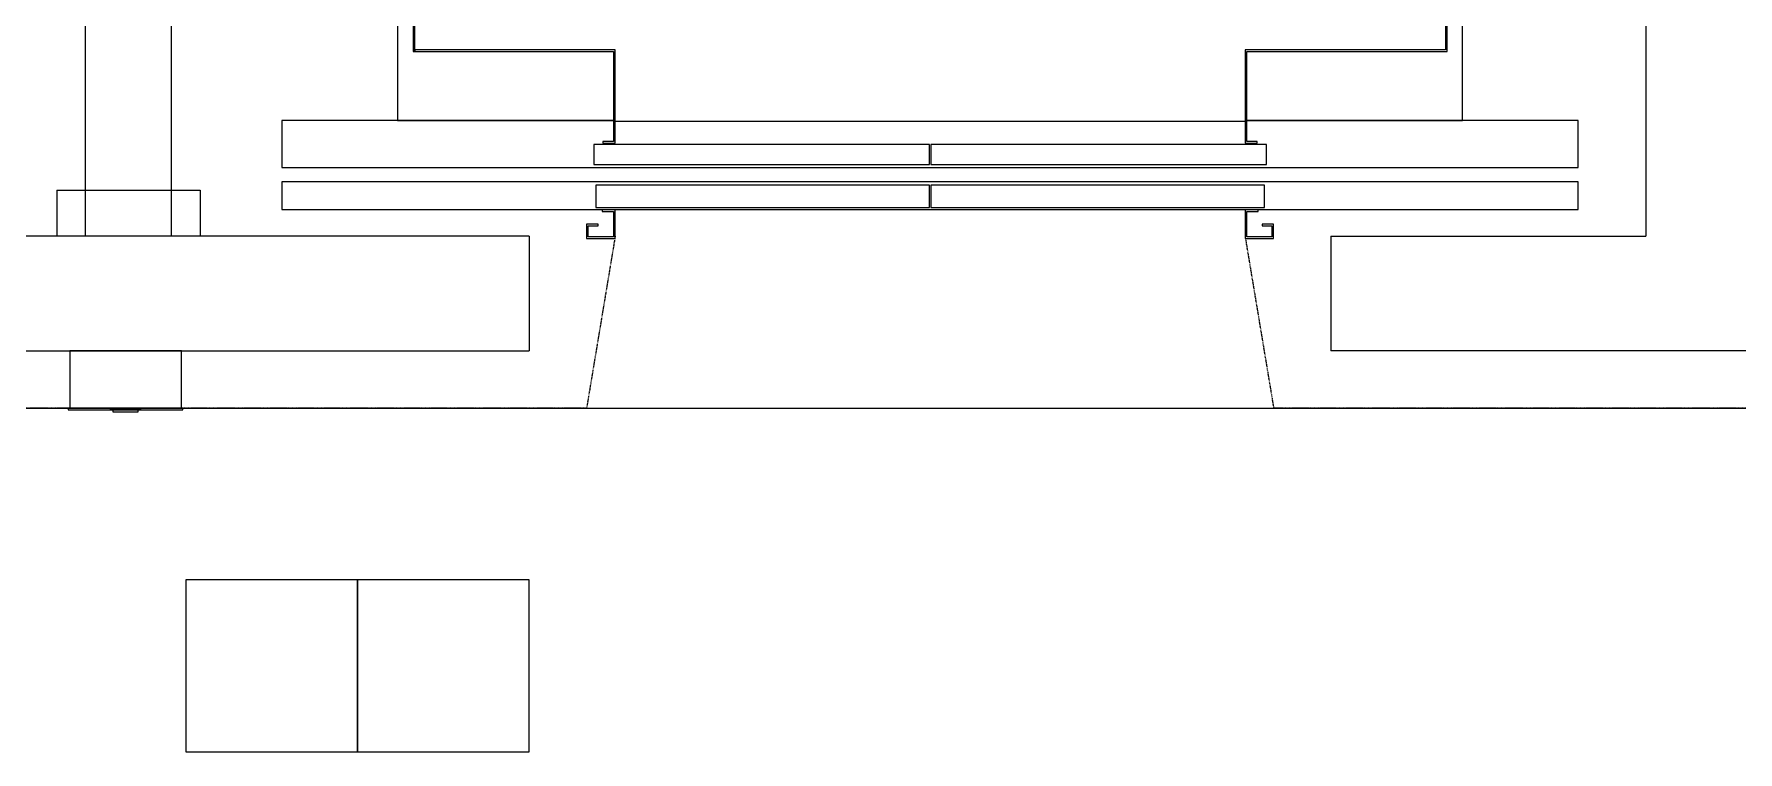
# Model space of a CAD drawing. Header units: millimetres. Extents: x 10479 to 135323, y 879012 to 965592.
# Drawn here: x 56867 to 59843, y 925752 to 927004 of the extents above; entities that cross this region are included whole.
import ezdxf
from ezdxf.enums import TextEntityAlignment as Align

# ---------------------------------------------------------------- set-up
doc = ezdxf.new("R2010")
doc.units = ezdxf.units.MM
doc.linetypes.add('HID', pattern=[2.3, 1.5, -0.8])
doc.layers.add('$CHAR', color=3, linetype='Continuous')
doc.styles.add('돋움', font='')
doc.styles.get('돋움').set_extended_font_data('Dotum')

# ---------------------------------------------------------------- blocks, each defined once
blk = doc.blocks.new('14F')
at = {"color": 8}
for p, q in [((-143043.2255978591, 753491.9480179395), (-143043.2255978591, 756141.9480179218)), ((-142893.2255978591, 753491.9480179395), (-142893.2255978591, 756141.9480179218)), ((-140318.122430112, 756141.9480179264), (-140318.1224301083, 753491.9480178817)), ((-140638.2255978582, 753693.9480178994), (-140638.2255978582, 755546.9480178994)), ((-142471.2255978582, 755519.9480178994), (-142471.2255978582, 753813.9480178994)), ((-142468.2255978582, 753816.9480178994), (-142468.2255978582, 755516.9480178994)), ((-140668.2255978582, 755516.9480178994), (-140668.2255978582, 753816.9480178994)), ((-140665.2255978582, 753813.9480178994), (-140665.2255978582, 755519.9480178994)), ((-142498.2255978582, 754161.9480178994), (-142498.2255978582, 753693.9480178994)), ((-142471.2255978582, 753813.9480178994), (-142468.2255978582, 753813.9480178994)), ((-142468.2255978582, 753813.9480178994), (-142468.2255978582, 753816.9480178994)), ((-142118.2255978582, 753816.9480178994), (-142468.2255978582, 753816.9480178994)), ((-142468.2255978582, 753816.9480178994), (-142468.2255978582, 753813.9480178994)), ((-142468.2255978582, 753813.9480178994), (-142121.2255978582, 753813.9480178994)), ((-142121.2255978582, 753813.9480178994), (-142121.2255978582, 753656.9480178994)), ((-142118.2255978582, 753653.9480178994), (-142118.2255978582, 753816.9480178994)), ((-141018.2255978582, 753816.9480178994), (-141018.2255978582, 753653.9480178994)), ((-140668.2255978582, 753816.9480178994), (-141018.2255978582, 753816.9480178994)), ((-141015.2255978582, 753656.9480178994), (-141015.2255978582, 753813.9480178994)), ((-141015.2255978582, 753813.9480178994), (-140665.2255978582, 753813.9480178994)), ((-142121.2255978582, 753693.9480178994), (-142700.2255978582, 753693.9480178994)), ((-142700.2255978582, 753693.9480178994), (-142700.2255978582, 753611.9480178994)), ((-142498.2255978582, 753693.9480178994), (-142121.2255978582, 753693.9480178994)), ((-142118.2255978582, 753692.4480178994), (-141018.2255978582, 753692.4480178994)), ((-141015.2255978582, 753693.9480178994), (-140638.2255978582, 753693.9480178994)), ((-140436.2255978582, 753693.9480178994), (-141015.2255978582, 753693.9480178994)), ((-140436.2255978582, 753611.9480178994), (-140436.2255978582, 753693.9480178994)), ((-141569.2255978582, 753651.9480178994), (-142155.7255978582, 753651.9480178994)), ((-142155.7255978582, 753651.9480178994), (-142155.7255978582, 753616.9480178994)), ((-142121.2255978582, 753656.9480178994), (-142139.7255978582, 753656.9480178994)), ((-142139.7255978582, 753656.9480178994), (-142139.7255978582, 753653.9480178994)), ((-142139.7255978582, 753653.9480178994), (-142118.2255978582, 753653.9480178994)), ((-141569.2255978582, 753616.9480178994), (-141569.2255978582, 753651.9480178994)), ((-140980.7255978582, 753651.9480178994), (-141567.2255978582, 753651.9480178994)), ((-141567.2255978582, 753651.9480178994), (-141567.2255978582, 753616.9480178994)), ((-141018.2255978582, 753653.9480178994), (-140996.7255978582, 753653.9480178994)), ((-140996.7255978582, 753656.9480178994), (-141015.2255978582, 753656.9480178994)), ((-140996.7255978582, 753653.9480178994), (-140996.7255978582, 753656.9480178994)), ((-140980.7255978582, 753616.9480178994), (-140980.7255978582, 753651.9480178994)), ((-142155.7255978582, 753616.9480178994), (-141569.2255978582, 753616.9480178994)), ((-141567.2255978582, 753616.9480178994), (-140980.7255978582, 753616.9480178994)), ((-142700.2255978582, 753611.9480178994), (-140436.2255978582, 753611.9480178994)), ((-140436.2255978582, 753586.9480178994), (-142700.2255978582, 753586.9480178994)), ((-142700.2255978582, 753586.9480178994), (-142700.2255978582, 753538.4480178994)), ((-140436.2255978582, 753538.4480178994), (-140436.2255978582, 753586.9480178994)), ((-143093.2255978591, 753571.9480179572), (-143093.2255978591, 753491.9480179357)), ((-143093.2255978591, 753571.9480179572), (-142843.2255978591, 753571.9480179581)), ((-142843.2255978591, 753571.9480179581), (-142843.2255978591, 753491.9480179357)), ((-141569.2255978582, 753580.9480178994), (-142152.2255978582, 753580.9480178994)), ((-142152.2255978582, 753580.9480178994), (-142152.2255978582, 753541.9480178994)), ((-141569.2255978582, 753541.9480178994), (-141569.2255978582, 753580.9480178994)), ((-140984.2255978582, 753580.9480178994), (-141567.2255978582, 753580.9480178994)), ((-141567.2255978582, 753580.9480178994), (-141567.2255978582, 753541.9480178994)), ((-140984.2255978582, 753541.9480178994), (-140984.2255978582, 753580.9480178994)), ((-142700.2255978582, 753538.4480178994), (-140436.2255978582, 753538.4480178994)), ((-142152.2255978582, 753541.9480178994), (-141569.2255978582, 753541.9480178994)), ((-142118.2255978582, 753537.9480178994), (-142141.2255978582, 753537.9480178994)), ((-142141.2255978582, 753537.9480178994), (-142141.2255978582, 753534.9480178994)), ((-142141.2255978582, 753534.9480178994), (-142121.2255978582, 753534.9480178994)), ((-142121.2255978582, 753534.9480178994), (-142121.2255978582, 753490.9480178994)), ((-142118.2255978582, 753487.9480178994), (-142118.2255978582, 753537.9480178994)), ((-141567.2255978582, 753541.9480178994), (-140984.2255978582, 753541.9480178994)), ((-141018.2255978582, 753537.9480178994), (-141018.2255978582, 753487.9480178994)), ((-140995.2255978582, 753537.9480178994), (-141018.2255978582, 753537.9480178994)), ((-141015.2255978582, 753490.9480178994), (-141015.2255978582, 753534.9480178994)), ((-141015.2255978582, 753534.9480178994), (-140995.2255978582, 753534.9480178994)), ((-140995.2255978582, 753534.9480178994), (-140995.2255978582, 753537.9480178994)), ((-142168.2255978582, 753512.9480178994), (-142168.2255978582, 753487.9480178994)), ((-142148.2255978582, 753512.9480178994), (-142168.2255978582, 753512.9480178994)), ((-142165.2255978582, 753490.9480178994), (-142165.2255978582, 753509.9480178994)), ((-142165.2255978582, 753509.9480178994), (-142148.2255978582, 753509.9480178994)), ((-142148.2255978582, 753509.9480178994), (-142148.2255978582, 753512.9480178994)), ((-140968.2255978582, 753512.9480178994), (-140988.2255978582, 753512.9480178994)), ((-140988.2255978582, 753512.9480178994), (-140988.2255978582, 753509.9480178994)), ((-140988.2255978582, 753509.9480178994), (-140971.2255978582, 753509.9480178994)), ((-140971.2255978582, 753509.9480178994), (-140971.2255978582, 753490.9480178994)), ((-140968.2255978582, 753487.9480178994), (-140968.2255978582, 753512.9480178994)), ((-142268.2255978591, 753491.9480179041), (-143668.2255978582, 753491.9480179395)), ((-142268.2255978591, 753491.9480179041), (-142268.2255978591, 753291.9480179041)), ((-142168.2255978582, 753487.9480178994), (-142118.2255978582, 753487.9480178994)), ((-142121.2255978582, 753490.9480178994), (-142165.2255978582, 753490.9480178994)), ((-141018.2255978582, 753487.9480178994), (-140968.2255978582, 753487.9480178994)), ((-140971.2255978582, 753490.9480178994), (-141015.2255978582, 753490.9480178994)), ((-140868.2255978591, 753491.948017838), (-140318.1224301166, 753491.9480178817)), ((-140868.2255978591, 753491.948017838), (-140868.2255978591, 753291.948017973)), ((-143668.2255978582, 753291.9480179395), (-142268.2255978591, 753291.9480179041)), ((-142876.0030560361, 753291.948017918), (-143071.0030560361, 753291.948017918)), ((-143071.0030560361, 753291.948017918), (-143071.0030560361, 753191.948017918)), ((-142876.0030560361, 753191.948017918), (-142876.0030560361, 753291.948017918)), ((-139148.1224301772, 753291.9480179069), (-140868.2255978545, 753291.9480178771)), ((-153218.1224301148, 753191.948018027), (-136818.1224301194, 753191.948018027)), ((-142873.5030560361, 753191.948017918), (-143073.5030560361, 753191.948017918)), ((-143073.5030560361, 753191.948017918), (-143073.5030560361, 753188.948017918)), ((-143073.5030560361, 753188.948017918), (-142873.5030560361, 753188.948017918)), ((-143071.0030560361, 753191.948017918), (-142876.0030560361, 753191.948017918)), ((-142946.0030560361, 753188.948017918), (-143001.0030560361, 753188.948017918)), ((-143001.0030560361, 753188.948017918), (-143001.0030560361, 753188.5480179186)), ((-143001.0030560361, 753188.5480179186), (-142946.0030560361, 753188.5480179186)), ((-142993.8284057507, 753188.5480179186), (-142995.5030560361, 753188.5480179186)), ((-142995.5030560361, 753188.5480179186), (-142995.5030560361, 753185.5480179186)), ((-142995.5030560361, 753185.5480179186), (-142993.8284057507, 753185.5480179186)), ((-142989.0594052214, 753188.5480179186), (-142993.8284057507, 753188.5480179186)), ((-142993.8284057507, 753185.5480179186), (-142989.0594052214, 753185.5480179186)), ((-142981.9220915481, 753188.5480179186), (-142989.0594052214, 753188.5480179186)), ((-142989.0594052214, 753185.5480179186), (-142981.9220915481, 753185.5480179186)), ((-142973.5030560361, 753188.5480179186), (-142981.9220915481, 753188.5480179186)), ((-142981.9220915481, 753185.5480179186), (-142973.5030560361, 753185.5480179186)), ((-142965.0840205241, 753188.5480179186), (-142973.5030560361, 753188.5480179186)), ((-142973.5030560361, 753185.5480179186), (-142965.0840205241, 753185.5480179186)), ((-142957.9467068498, 753188.5480179186), (-142965.0840205241, 753188.5480179186)), ((-142965.0840205241, 753185.5480179186), (-142957.9467068498, 753185.5480179186)), ((-142953.1777063205, 753188.5480179186), (-142957.9467068498, 753188.5480179186)), ((-142957.9467068498, 753185.5480179186), (-142953.1777063205, 753185.5480179186)), ((-142951.5030560361, 753188.5480179186), (-142953.1777063205, 753188.5480179186)), ((-142953.1777063205, 753185.5480179186), (-142951.5030560361, 753185.5480179186)), ((-142951.5030560361, 753185.5480179186), (-142951.5030560361, 753188.5480179186)), ((-142946.0030560361, 753188.5480179186), (-142946.0030560361, 753188.948017918)), ((-142873.5030560361, 753188.948017918), (-142873.5030560361, 753191.948017918)), ((-142568.2256436583, 752891.9480198487), (-142868.2256436583, 752891.9480198487)), ((-142868.2256436583, 752891.9480198487), (-142868.2256436583, 752591.9480198482)), ((-142568.2256436583, 752591.9480198482), (-142568.2256436583, 752891.9480198487)), ((-142268.2256436583, 752891.9480198487), (-142568.2256436583, 752891.9480198487)), ((-142568.2256436583, 752891.9480198487), (-142568.2256436583, 752591.9480198482)), ((-142268.2256436583, 752591.9480198482), (-142268.2256436583, 752891.9480198487)), ((-142868.2256436583, 752591.9480198482), (-142568.2256436583, 752591.9480198482)), ((-142568.2256436583, 752591.9480198482), (-142268.2256436583, 752591.9480198482))]:
    blk.add_line(p, q, dxfattribs=at)
at = {"color": 8, "linetype": 'HID'}
for p, q in [((-142118.2255978582, 753491.9480179003), (-142168.2255978526, 753191.9480179572)), ((-141018.2255978591, 753491.9480179003), (-140968.2255978526, 753191.9480178808)), ((-142168.2255978517, 753191.9480179581), (-143767.8378772761, 753191.9480179572)), ((-139148.1224301772, 753191.9480179069), (-140968.2255978526, 753191.9480178808))]:
    blk.add_line(p, q, dxfattribs=at)
at = {"color": 8, "ltscale": 0.1}
for p, q in [((-142568.2255978595, 752891.9480179043), (-142868.2255978595, 752891.9480179043)), ((-142868.2255978595, 752891.9480179043), (-142868.2255978594, 752591.9480179041)), ((-142268.2255978595, 752891.9480179043), (-142568.2255978595, 752891.9480179043)), ((-142568.2255978595, 752891.9480179043), (-142568.2255978594, 752591.9480179041)), ((-142568.2255978595, 752591.9480179041), (-142568.2255978595, 752891.9480179043)), ((-142268.2255978595, 752591.9480179041), (-142268.2255978595, 752891.9480179043)), ((-142868.2255978594, 752591.9480179041), (-142568.2255978595, 752591.9480179041)), ((-142568.2255978594, 752591.9480179041), (-142268.2255978595, 752591.9480179041))]:
    blk.add_line(p, q, dxfattribs=at)
at = {"color": 8, "linetype": 'ByBlock', "ltscale": 0.1, "style": '돋움'}
for tag, p in [('HRD기획팀', (-160031.5247793123, 780698.2401904941, 5.152133805225706e-08)), ('인재전략팀', (-162408.7479524324, 780698.2401904941, 5.152133805225706e-08)), ('기업문화팀', (-157519.2731986167, 780698.2401904941, 5.152133805225706e-08)), ('뷰티교육팀', (-152663.3855562378, 780698.2401904941, 5.152133805225706e-08)), ('자산관리팀', (-147978.332844967, 780698.2401904941, 5.152133805225706e-08)), ('그룹HR팀', (-166987.0575968819, 780698.2401904941, 5.152133805225706e-08)), ('법무팀', (-145354.0600503609, 780698.2401904941, 5.152133805225706e-08)), ('특허팀', (-142261.1240085084, 780698.240190494, 5.152133805225706e-08)), ('상표팀', (-139438.0583893983, 780698.240190494, 5.152133805225706e-08))]:
    blk.add_attdef(tag, text='', height=356.2323178511961, rotation=90, dxfattribs=at).set_placement(p, align=Align.MIDDLE_CENTER)
at = {"color": 8, "style": '돋움'}
blk.add_attdef('1', text='', height=420, rotation=180, dxfattribs=at).set_placement((-143911.1744794741, 758189.0274403268), align=Align.MIDDLE)

msp = doc.modelspace()

# ---------------------------------------------------------------- block references
at = {"layer": '$CHAR', "color": 1}
msp.add_blockref('14F', (200000, 173159.8055065125), dxfattribs=at)

doc.saveas('drawing.dxf')
